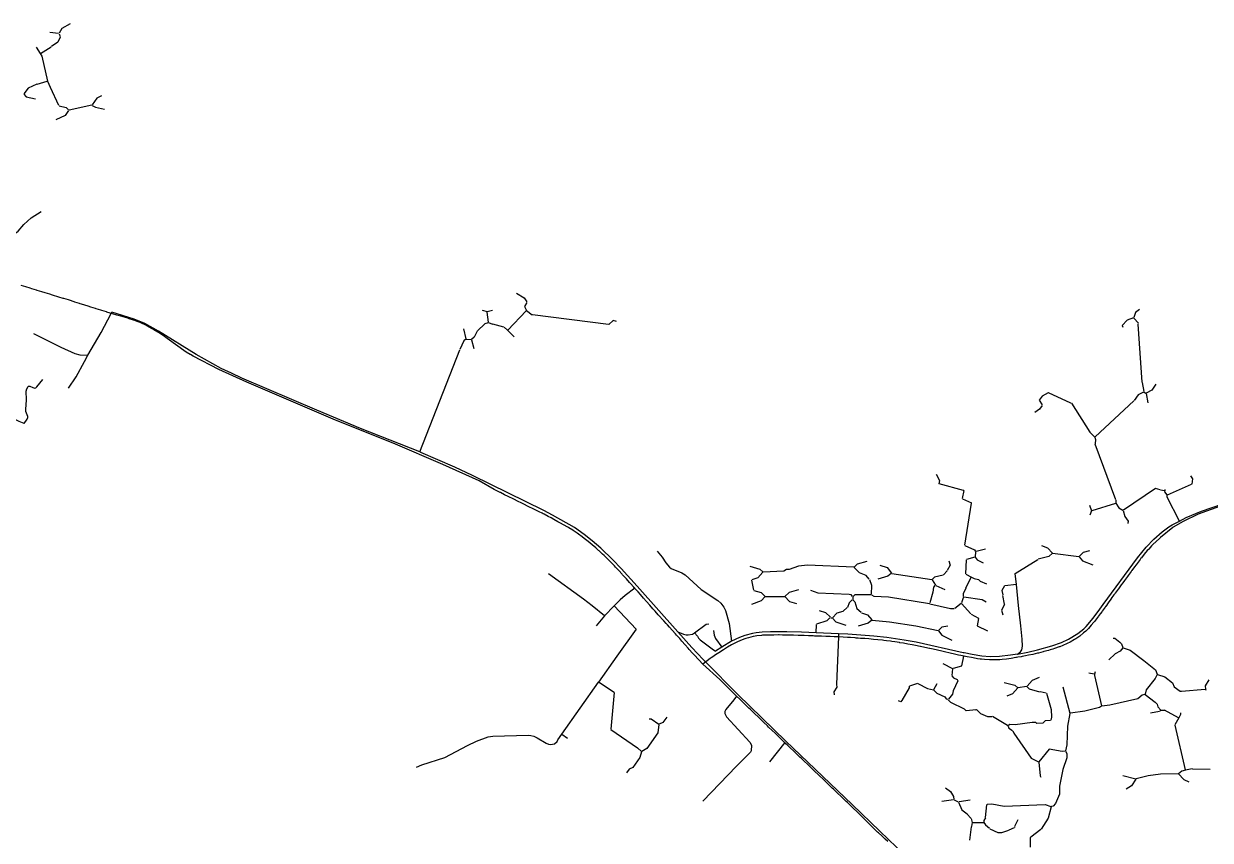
# Model space of a CAD drawing. Header units: metres. Extents: x 432891 to 477890, y 2556094 to 2581523.
# Drawn here: x 470491 to 473464, y 2573273 to 2575320 of the extents above; entities that cross this region are included whole.
import ezdxf

# ---------------------------------------------------------------- set-up
doc = ezdxf.new("R2010")
doc.units = ezdxf.units.M
for name, color, linetype in [('W10_MAIN_PIPE', 1, 'Continuous'), ('W10_PIPE_DN200', 8, 'Continuous'), ('W10_PIPE_DN250_400', 3, 'Continuous'), ('W10_PIPE_DN500_800', 30, 'Continuous')]:
    doc.layers.add(name, color=color, linetype=linetype)

msp = doc.modelspace()

# ---------------------------------------------------------------- linework, layer by layer
at = {"layer": 'W10_MAIN_PIPE'}
for points in [[(470850.8, 2574531.4), (470841, 2574538.4), (470838.9, 2574539.7), (470828.7, 2574545.9), (470827.2, 2574546.7), (470816.9, 2574552.9), (470814.5, 2574554.4), (470804.2, 2574560.4), (470803.1, 2574561.1), (470793.6, 2574566.2), (470788.1, 2574568.6), (470782.8, 2574570.9), (470778.1, 2574573), (470766.9, 2574577), (470766.6, 2574577.1), (470755.3, 2574580.8), (470751.7, 2574582), (470740.2, 2574585.5), (470734.5, 2574587.2), (470724.8, 2574590.1), (470713.3, 2574593.4), (470711.3, 2574594), (470699.8, 2574597.4), (470698.5, 2574597.8), (470687, 2574601.2), (470684.3, 2574602), (470672.8, 2574605.6), (470670.8, 2574606.2), (470659.4, 2574609.8), (470652.4, 2574612), (470644, 2574614.7), (470642, 2574615.3), (470632.5, 2574618.3), (470630.6, 2574619), (470619.1, 2574622.6), (470617.2, 2574623.3), (470605.7, 2574626.9), (470603, 2574627.8), (470591.5, 2574631.4), (470590.4, 2574631.7), (470578.9, 2574635.2), (470576.9, 2574635.8), (470565.5, 2574639.3), (470563.5, 2574639.9), (470556.6, 2574642), (470545.1, 2574645.5), (470536.6, 2574648.1), (470525.1, 2574651.6), (470523.1, 2574652.2), (470511.6, 2574655.8), (470507.4, 2574657.2), (470496.2, 2574660.7), (470484.8, 2574664.3)], [(471377, 2574284.8), (471266.4, 2574329.2), (471149.7, 2574378.9), (471049.9, 2574421.4), (470979.7, 2574453.5), (470915.8, 2574486.7), (470909, 2574490.7), (470908.6, 2574491), (470898.3, 2574497.3), (470850.8, 2574531.4)], [(471685.3, 2574145), (471679.6, 2574147.8), (471669.6, 2574152.8), (471632.4, 2574174.3), (471541, 2574215.6), (471417.1, 2574268.7), (471377, 2574284.8)], [(473371.2, 2574058), (473370.5, 2574057.6), (473339.5, 2574032.5), (473337, 2574030.2), (473328.3, 2574022.1), (473320.6, 2574014.6), (473317.3, 2574011.2), (473309.9, 2574003.3), (473309.2, 2574002.6), (473306.3, 2573999.3), (473298.6, 2573990.3), (473291.7, 2573981.7), (473290.6, 2573980.2), (473288.1, 2573976.9), (473283.5, 2573970.7), (473278.5, 2573964), (473274.7, 2573958.8), (473267.6, 2573949.2), (473267, 2573948.4), (473265.9, 2573946.9), (473258.7, 2573937.3), (473256.7, 2573934.6), (473254.3, 2573931.4), (473249.4, 2573924.7), (473242.3, 2573915.1), (473241.2, 2573913.6), (473234.1, 2573903.9), (473233, 2573902.4), (473230.6, 2573899.1), (473225.9, 2573892.7), (473224.8, 2573891.2), (473222.9, 2573888.6), (473217.8, 2573881.5), (473215.2, 2573877.9), (473208.2, 2573868.1), (473202.2, 2573859.6), (473201.7, 2573859), (473200.6, 2573857.5), (473193.6, 2573847.7), (473192.5, 2573846.2), (473189, 2573841.4), (473185.3, 2573836.5), (473184.2, 2573835), (473176.8, 2573825.4), (473173.8, 2573821.7), (473172.5, 2573820.1), (473166.1, 2573812.3), (473158.7, 2573803.9), (473152.7, 2573797.8), (473146.8, 2573792.9), (473137.3, 2573785), (473127.6, 2573778.5), (473123.6, 2573776.2), (473112.9, 2573770), (473105.7, 2573766.7), (473094.6, 2573761.5), (473087, 2573758.5), (473085.2, 2573757.9), (473073.7, 2573753.9), (473069.7, 2573752.7), (473063.2, 2573750.7), (473058.5, 2573749.4), (473046.9, 2573746.1), (473045.2, 2573745.6), (473033.5, 2573742.6), (473031.5, 2573742.1), (473019.8, 2573739.4), (473009, 2573737.2), (473001.3, 2573735.5), (472992.5, 2573733.9), (472990.6, 2573733.5), (472982.4, 2573732), (472978.8, 2573731.4), (472977.1, 2573731.1), (472965.1, 2573729), (472954, 2573727.5), (472943.1, 2573726.4), (472936.6, 2573725.8), (472933.1, 2573725.7), (472920.9, 2573725.3), (472912.3, 2573725.5), (472910.8, 2573725.6), (472898.6, 2573726.4), (472890.6, 2573727.3), (472887.6, 2573727.6), (472881.3, 2573728.5), (472877.8, 2573729.1), (472865.9, 2573731.1), (472855.1, 2573733.2), (472843.2, 2573735.6), (472839, 2573736.6), (472833.7, 2573737.7), (472823, 2573740.1), (472812.4, 2573742.5), (472809.2, 2573743.3), (472801.9, 2573744.9), (472791.2, 2573747.3), (472780.5, 2573749.7), (472769.9, 2573752), (472761.1, 2573754), (472760.4, 2573754.2), (472748.7, 2573756.8), (472738.1, 2573759.2), (472737.6, 2573759.3), (472725.9, 2573761.7), (472716.9, 2573763.4), (472706.2, 2573765.3), (472695.5, 2573767.1), (472686.6, 2573768.6), (472685.9, 2573768.7), (472674.1, 2573770.5), (472666.5, 2573771.6), (472663.3, 2573772.1), (472652.6, 2573773.5), (472645.9, 2573774.3), (472643, 2573774.6), (472631.1, 2573775.9), (472620.3, 2573776.9), (472608.5, 2573777.9), (472598.7, 2573778.7), (472587.8, 2573779.5), (472581.6, 2573780), (472577, 2573780.3), (472574.5, 2573780.5), (472562.6, 2573781.3), (472555.3, 2573781.8), (472544.5, 2573782.4), (472533.7, 2573783), (472521.7, 2573783.5), (472512, 2573783.9), (472501.1, 2573784.3), (472490.2, 2573784.7), (472479.3, 2573785.1), (472472.7, 2573785.3), (472469.5, 2573785.4), (472457.5, 2573785.9), (472446.7, 2573786.3), (472439.4, 2573786.6), (472435.8, 2573786.8), (472431.7, 2573786.9), (472419.8, 2573787.3), (472414.1, 2573787.5), (472403.3, 2573787.7), (472392.4, 2573787.8), (472384, 2573787.9), (472382.7, 2573787.9), (472370.7, 2573787.8), (472362.8, 2573787.7), (472361, 2573787.7), (472349.1, 2573787.4), (472342.1, 2573787.1), (472339.6, 2573786.8), (472328, 2573785.5), (472324.1, 2573784.8), (472319.3, 2573783.9), (472318.8, 2573783.8), (472307.4, 2573780.9), (472300.4, 2573778.7), (472298.4, 2573777.9), (472287.4, 2573773.8), (472277.9, 2573769.7), (472268.1, 2573764.9), (472264.5, 2573762.9), (472254.2, 2573757.1), (472249.6, 2573754.2), (472244.5, 2573751), (472240.5, 2573748.4), (472236.7, 2573745.9), (472232.9, 2573743.3), (472229, 2573740.7), (472224.8, 2573737.9), (472221.2, 2573735.5), (472217.4, 2573732.9), (472213.5, 2573730.3), (472210.9, 2573728.6), (472192.5, 2573714.8), (472171.7, 2573737.6), (472167.1, 2573742.6), (472158.9, 2573751.5), (472156.1, 2573754.6), (472148.1, 2573763.5), (472140.4, 2573772.4), (472134.8, 2573778.7), (472126.8, 2573787.7), (472124.1, 2573790.7), (472116.2, 2573799.7), (472108.9, 2573807.8), (472104.2, 2573813.1), (472100.9, 2573816.7), (472094.7, 2573823.6), (472092, 2573826.6), (472084, 2573835.5), (472081.2, 2573838.6), (472073.2, 2573847.5), (472067.6, 2573853.8), (472059.6, 2573862.7), (472051.8, 2573871.7), (472044.1, 2573880.5), (472036.2, 2573889.5), (472030.6, 2573895.8), (472030.6, 2573895.8), (472022.5, 2573904.8), (472019.9, 2573907.7), (472011.8, 2573916.6), (472009.1, 2573919.6), (472001.1, 2573928.5), (471999.7, 2573930.1), (471991.6, 2573938.9), (471990.3, 2573940.5), (471982.2, 2573949.3), (471982, 2573949.5), (471973.8, 2573958.2), (471971.2, 2573960.9), (471962.9, 2573969.4), (471961.5, 2573970.9), (471953.7, 2573978.7), (471945.2, 2573987.1), (471941.6, 2573990.5), (471932.9, 2573998.7), (471931.5, 2574000), (471929.6, 2574001.7), (471924.8, 2574006.1), (471915.7, 2574013.8), (471910.6, 2574018.2), (471901.3, 2574025.6), (471899.7, 2574026.8), (471890.8, 2574033.7), (471881.1, 2574040.7), (471877.5, 2574043.3), (471867.6, 2574049.9), (471867, 2574050.3), (471856.9, 2574056.3), (471854.2, 2574057.9), (471843.9, 2574063.7), (471836.1, 2574068.1), (471829.8, 2574071.7), (471819.3, 2574077.6), (471812.4, 2574081.5), (471805.4, 2574085.2), (471794.8, 2574090.6), (471793, 2574091.6), (471790.4, 2574092.9), (471782.3, 2574096.9), (471781.4, 2574097.3), (471770.7, 2574102.7), (471767.9, 2574104.1), (471757.1, 2574109.5), (471755.3, 2574110.4), (471744.5, 2574115.7), (471737.9, 2574119), (471730.1, 2574122.9), (471719.3, 2574128.2), (471717.5, 2574129.1), (471706.7, 2574134.4), (471704.9, 2574135.3), (471696.1, 2574139.6), (471685.4, 2574144.9), (471685.3, 2574145)], [(473543.6, 2574127.2), (473524.6, 2574121.5), (473492.1, 2574111.7), (473454.6, 2574098.3), (473434.2, 2574090.8), (473396.5, 2574072.4), (473371.2, 2574058)], [(472655.9, 2573269.9), (472649.7, 2573275.9), (472641, 2573284.2), (472632.6, 2573292.1), (472630.8, 2573293.9), (472624, 2573300.5), (472618, 2573306.3), (472609.5, 2573314.6), (472601, 2573323), (472598.1, 2573325.9), (472589.5, 2573334.3), (472586.6, 2573337.2), (472578.7, 2573345), (472570, 2573353.3), (472563.6, 2573359.5), (472554.9, 2573367.8), (472551.9, 2573370.6), (472543.3, 2573378.9), (472539.2, 2573382.8), (472530.5, 2573391.1), (472528.7, 2573392.8), (472520, 2573401.2), (472517.1, 2573404), (472508.4, 2573412.3), (472501.8, 2573418.7), (472497.4, 2573422.9), (472493.9, 2573426.3), (472485.2, 2573434.6), (472482.3, 2573437.4), (472473.6, 2573445.7), (472470.6, 2573448.5), (472463.4, 2573455.4), (472454.8, 2573463.7), (472447.4, 2573470.8), (472438.8, 2573479.1), (472435.8, 2573481.9), (472427.2, 2573490.2), (472419.7, 2573497.4), (472412.6, 2573504.1), (472408.3, 2573508.3), (472403.9, 2573512.4), (472401, 2573515.3), (472397.7, 2573518.4), (472392.3, 2573523.6), (472389.3, 2573526.4), (472380.7, 2573534.7), (472373.7, 2573541.4), (472366.2, 2573548.7), (472357.5, 2573557.1), (472354.6, 2573559.9), (472346, 2573568.3), (472342.2, 2573572), (472333.6, 2573580.3), (472331.5, 2573582.3), (472322.9, 2573590.6), (472319.9, 2573593.4), (472311.3, 2573601.8), (472308.3, 2573604.6), (472300.6, 2573612), (472292, 2573620.4), (472285.2, 2573627), (472276.6, 2573635.3), (472273.7, 2573638.2), (472265.1, 2573646.6), (472263.1, 2573648.6), (472254.5, 2573657.1), (472250.8, 2573660.9), (472242.3, 2573669.4), (472235.5, 2573676.3), (472192.5, 2573714.8)]]:
    msp.add_lwpolyline(points, dxfattribs=at)
at = {"layer": 'W10_PIPE_DN200'}
for points in [[(470556.7, 2575299.4), (470578.7, 2575296.4)], [(470607.7, 2575320.4), (470586.7, 2575308.4), (470579.7, 2575296.4)], [(470579.7, 2575295.4), (470582.7, 2575288.4)], [(470533.6, 2575246.1), (470559.9, 2575262.8)], [(470582.7, 2575286.4), (470576.7, 2575274.4), (470560.7, 2575263.4)], [(470522.7, 2575261.4), (470532.8, 2575245.5)], [(470532.8, 2575245.5), (470536.7, 2575239.4), (470550.7, 2575176.4)], [(470524.7, 2575168.6), (470549.8, 2575176)], [(470550.7, 2575176.4), (470557.7, 2575161.4)], [(470523.7, 2575168.4), (470502.7, 2575158.4), (470491.7, 2575144.4)], [(470491.7, 2575143.4), (470497.7, 2575137.4), (470520.7, 2575132.4)], [(470579.3, 2575115.3), (470558.2, 2575160.5)], [(470579.7, 2575114.4), (470597.7, 2575110.4), (470603.7, 2575104.4)], [(470661.7, 2575116.4), (470604.7, 2575103.4)], [(470685.7, 2575139.4), (470674.7, 2575133.4), (470662.7, 2575117.4)], [(470662.7, 2575115.4), (470670.7, 2575111.4), (470693.7, 2575106.4)], [(470603.7, 2575102.4), (470594.7, 2575090.4), (470571.7, 2575079.4)], [(470455.8, 2574779.7), (470459.2, 2574787.4), (470476.9, 2574800.6), (470491.1, 2574816.7), (470509.7, 2574833.9), (470535.3, 2574849.9)], [(471726, 2574644.5), (471745, 2574633.5), (471752, 2574623.5)], [(471752, 2574621.5), (471746, 2574611.5)], [(471746, 2574611.5), (471751, 2574601.5)], [(470652.1, 2574489.3), (470685.4, 2574546.6), (470710.7, 2574594.2)], [(470850.8, 2574531.4), (470841, 2574538.4), (470838.9, 2574539.7), (470828.7, 2574545.9), (470827.2, 2574546.7), (470816.9, 2574552.9), (470814.5, 2574554.4), (470804.2, 2574560.4), (470803.1, 2574561.1), (470793.6, 2574566.2), (470788.1, 2574568.6), (470782.8, 2574570.9), (470778.1, 2574573), (470766.9, 2574577), (470766.6, 2574577.1), (470755.3, 2574580.8), (470751.7, 2574582), (470740.2, 2574585.5), (470734.5, 2574587.2), (470724.8, 2574590.1), (470713.3, 2574593.4), (470711.3, 2574594), (470710.7, 2574594.2)], [(471640, 2574602.5), (471652, 2574598.5)], [(471652, 2574598.5), (471666, 2574602.5)], [(471655.9, 2574572.5), (471652.2, 2574597.5)], [(471703.9, 2574552.4), (471750.3, 2574600.8)], [(471751, 2574601.5), (471765, 2574590.5)], [(471956.2, 2574566.7), (471766, 2574590.4)], [(473271.7, 2574583), (473255.7, 2574577), (473243.7, 2574564), (473244.7, 2574560)], [(473284, 2574569.7), (473272.4, 2574582.2)], [(473286.7, 2574604), (473276.7, 2574596), (473272.7, 2574584)], [(471593, 2574555.5), (471599, 2574530.5)], [(471627, 2574549.5), (471620, 2574534.5), (471613, 2574528.5)], [(471627.8, 2574550.2), (471646.3, 2574567.8)], [(471647, 2574568.5), (471656, 2574571.5)], [(471656, 2574571.5), (471666, 2574567.5)], [(471694.1, 2574559.8), (471667, 2574567.2)], [(471695, 2574559.5), (471703.2, 2574551.7)], [(471703.2, 2574551.7), (471720, 2574535.5)], [(471976.2, 2574573.5), (471968.2, 2574576.5), (471957.2, 2574566.5)], [(473283.8, 2574567), (473283.9, 2574568.2)], [(473293.6, 2574422), (473283.8, 2574567)], [(470515.5, 2574543.6), (470584.2, 2574509.5), (470619.5, 2574493.2), (470632.1, 2574490.2), (470652.1, 2574489.3)], [(471377, 2574284.8), (471266.4, 2574329.2), (471149.7, 2574378.9), (471049.9, 2574421.4), (470979.7, 2574453.5), (470915.8, 2574486.7), (470909, 2574490.7), (470908.6, 2574491), (470898.3, 2574497.3), (470850.8, 2574531.4)], [(471599, 2574529.5), (471594, 2574525.5), (471584, 2574503.5)], [(471600, 2574529.5), (471612, 2574528.5)], [(471613, 2574527.5), (471619, 2574506.5)], [(470643.2, 2574473.9), (470652.1, 2574489.3)], [(471483.3, 2574247), (471583.7, 2574502.5)], [(470603.7, 2574406.5), (470622.7, 2574434.8), (470643.2, 2574473.9)], [(470492.3, 2574318.5), (470499.9, 2574329.3), (470501.2, 2574333.3), (470501.2, 2574336), (470496.9, 2574348.5), (470496.6, 2574352.9), (470497.8, 2574377.6), (470497.2, 2574399), (470498.6, 2574405.4), (470502, 2574411), (470503.2, 2574411.6), (470506.6, 2574411.7), (470513.7, 2574408.4), (470518.7, 2574407.1), (470521.4, 2574407.9), (470524.3, 2574409.7), (470538.8, 2574428.4)], [(473293.7, 2574421), (473297.7, 2574398)], [(473327.7, 2574417), (473317.7, 2574402), (473303.7, 2574394)], [(470492.3, 2574318.5), (470479.6, 2574323), (470454.3, 2574335.6), (470403.5, 2574357.8), (470368.4, 2574367.8), (470339.7, 2574369.3), (470305.2, 2574371.9)], [(473057.7, 2574395), (473042.7, 2574387), (473035.7, 2574377)], [(473035.7, 2574377), (473042.7, 2574365)], [(473114.8, 2574369.4), (473058.6, 2574394.6)], [(473175.4, 2574284.7), (473273, 2574375.3)], [(473296.7, 2574397), (473283.7, 2574390), (473273.7, 2574376)], [(473298.7, 2574397), (473302.7, 2574394)], [(473303.7, 2574393), (473307.7, 2574370)], [(473042.7, 2574363), (473036.7, 2574354), (473024.7, 2574346)], [(473115.9, 2574369.1), (473114.8, 2574369.4)], [(473116.7, 2574369), (473162.7, 2574296), (473174.7, 2574284)], [(471685.3, 2574145), (471679.6, 2574147.8), (471669.6, 2574152.8), (471632.4, 2574174.3), (471541, 2574215.6), (471417.1, 2574268.7), (471377, 2574284.8)], [(473174.7, 2574284), (473176.7, 2574278), (473175.7, 2574267)], [(473227.3, 2574126.9), (473176.1, 2574266.1)], [(472777.7, 2574191), (472785.7, 2574175), (472783.7, 2574167)], [(472845.8, 2574150.3), (472784.7, 2574166.7)], [(473356.7, 2574139.3), (473416.8, 2574165.6)], [(473414.7, 2574187), (473419.7, 2574179), (473417.7, 2574166)], [(472022.1, 2573905.3), (472019.9, 2573907.7), (472011.8, 2573916.6), (472009.1, 2573919.6), (472001.1, 2573928.5), (471999.7, 2573930.1), (471991.6, 2573938.9), (471990.3, 2573940.5), (471982.2, 2573949.3), (471982, 2573949.5), (471973.8, 2573958.2), (471971.2, 2573960.9), (471962.9, 2573969.4), (471961.5, 2573970.9), (471953.7, 2573978.7), (471945.2, 2573987.1), (471941.6, 2573990.5), (471932.9, 2573998.7), (471931.5, 2574000), (471929.6, 2574001.7), (471924.8, 2574006.1), (471915.7, 2574013.8), (471910.6, 2574018.2), (471901.3, 2574025.6), (471899.7, 2574026.8), (471890.8, 2574033.7), (471881.1, 2574040.7), (471877.5, 2574043.3), (471867.6, 2574049.9), (471867, 2574050.3), (471856.9, 2574056.3), (471854.2, 2574057.9), (471843.9, 2574063.7), (471836.1, 2574068.1), (471829.8, 2574071.7), (471819.3, 2574077.6), (471812.4, 2574081.5), (471805.4, 2574085.2), (471794.8, 2574090.6), (471793, 2574091.6), (471790.4, 2574092.9), (471782.3, 2574096.9), (471781.4, 2574097.3), (471770.7, 2574102.7), (471767.9, 2574104.1), (471757.1, 2574109.5), (471755.3, 2574110.4), (471744.5, 2574115.7), (471737.9, 2574119), (471730.1, 2574122.9), (471719.3, 2574128.2), (471717.5, 2574129.1), (471706.7, 2574134.4), (471704.9, 2574135.3), (471696.1, 2574139.6), (471685.4, 2574144.9), (471685.3, 2574145)], [(472846.7, 2574150), (472842.7, 2574130)], [(472846.7, 2574150), (472845.8, 2574150.3)], [(473338.7, 2574152), (473326.7, 2574155), (473246.7, 2574101)], [(473339.7, 2574151.8), (473349.3, 2574150.2)], [(473350.2, 2574150.1), (473349.7, 2574147), (473355.7, 2574139)], [(473350.7, 2574153), (473350.2, 2574150.1)], [(473355.7, 2574139), (473355.7, 2574134)], [(473386.8, 2574073.6), (473356.2, 2574133.1)], [(473386.8, 2574073.6), (473403.6, 2574082.2), (473442.2, 2574098.2), (473547, 2574134.1), (473563, 2574139.8)], [(472843.7, 2574129), (472865.7, 2574119)], [(472849.4, 2574013.2), (472865.6, 2574118)], [(473161.7, 2574113), (473166.7, 2574099)], [(473226.8, 2574117.7), (473167.7, 2574099.3)], [(473227.7, 2574126), (473227.7, 2574118)], [(473227.7, 2574118), (473234.7, 2574107), (473244.7, 2574101)], [(473543.6, 2574127.2), (473524.6, 2574121.5), (473492.1, 2574111.7), (473454.6, 2574098.3), (473434.2, 2574090.8), (473396.5, 2574072.4), (473371.2, 2574058)], [(472981, 2573739.9), (473007.4, 2573745), (473031.6, 2573750.4), (473067.3, 2573760.3), (473091.5, 2573768.8), (473109.2, 2573777.1), (473132.5, 2573791.4), (473147.3, 2573803.7), (473152.9, 2573809.4), (473170.6, 2573830.4), (473187.1, 2573852.4), (473195.6, 2573864.3), (473281.7, 2573981.7), (473303.3, 2574008), (473322.8, 2574027.9), (473343.7, 2574046.5), (473360, 2574058.8), (473368.8, 2574064.3), (473386.8, 2574073.6)], [(473166.7, 2574099), (473162.7, 2574088)], [(473245.7, 2574100), (473249.7, 2574085), (473258.7, 2574073), (473257.7, 2574067)], [(473371.2, 2574058), (473370.5, 2574057.6), (473339.5, 2574032.5), (473337, 2574030.2), (473328.3, 2574022.1), (473320.6, 2574014.6), (473317.3, 2574011.2), (473309.9, 2574003.3), (473309.2, 2574002.6), (473306.3, 2573999.3), (473298.6, 2573990.3), (473291.7, 2573981.7), (473290.6, 2573980.2), (473288.1, 2573976.9), (473283.5, 2573970.7), (473278.5, 2573964), (473274.7, 2573958.8), (473267.6, 2573949.2), (473267, 2573948.4), (473265.9, 2573946.9), (473258.7, 2573937.3), (473256.7, 2573934.6), (473254.3, 2573931.4), (473249.4, 2573924.7), (473242.3, 2573915.1), (473241.2, 2573913.6), (473234.1, 2573903.9), (473233, 2573902.4), (473230.6, 2573899.1), (473225.9, 2573892.7), (473224.8, 2573891.2), (473222.9, 2573888.6), (473217.8, 2573881.5), (473215.2, 2573877.9), (473208.2, 2573868.1), (473202.2, 2573859.6), (473201.7, 2573859), (473200.6, 2573857.5), (473193.6, 2573847.7), (473192.5, 2573846.2), (473189, 2573841.4), (473185.3, 2573836.5), (473184.2, 2573835), (473176.8, 2573825.4), (473173.8, 2573821.7), (473172.5, 2573820.1), (473166.1, 2573812.3), (473158.7, 2573803.9), (473152.7, 2573797.8), (473146.8, 2573792.9), (473137.3, 2573785), (473127.6, 2573778.5), (473123.6, 2573776.2), (473112.9, 2573770), (473105.7, 2573766.7), (473094.6, 2573761.5), (473087, 2573758.5), (473085.2, 2573757.9), (473073.7, 2573753.9), (473069.7, 2573752.7), (473063.2, 2573750.7), (473058.5, 2573749.4), (473046.9, 2573746.1), (473045.2, 2573745.6), (473033.5, 2573742.6), (473031.5, 2573742.1), (473019.8, 2573739.4), (473009, 2573737.2), (473001.3, 2573735.5), (472992.5, 2573733.9), (472990.6, 2573733.5), (472982.4, 2573732), (472978.8, 2573731.4), (472977.1, 2573731.1), (472965.1, 2573729), (472954, 2573727.5), (472943.1, 2573726.4), (472936.6, 2573725.8), (472933.1, 2573725.7), (472920.9, 2573725.3), (472912.3, 2573725.5), (472910.8, 2573725.6), (472898.6, 2573726.4), (472890.6, 2573727.3), (472887.6, 2573727.6), (472881.3, 2573728.5), (472877.8, 2573729.1), (472865.9, 2573731.1), (472855.1, 2573733.2), (472845.8, 2573735.1)], [(472078.2, 2573997.8), (472091.1, 2573983.3), (472099.8, 2573969.1), (472109.6, 2573957.9), (472113.8, 2573954.5), (472139.8, 2573943.5), (472148.1, 2573938.4), (472188.7, 2573901.6), (472230.6, 2573874.5), (472237.6, 2573867.7), (472245.2, 2573857.6), (472249.9, 2573848.9), (472258.4, 2573816.5), (472264.4, 2573772)], [(472849.3, 2574012.2), (472873.3, 2574001.2), (472876.3, 2573997.2)], [(472876.3, 2573996.2), (472875.3, 2573984.2)], [(472901.3, 2574003.2), (472877.3, 2573997.2)], [(473068.7, 2573993), (473059.7, 2573985), (473032.7, 2573978)], [(473041.7, 2574012), (473056.7, 2574006), (473068.7, 2573993)], [(473068.7, 2573993), (473134.7, 2573985)], [(473161.7, 2573999), (473145.7, 2573995), (473135.7, 2573985)], [(473135.7, 2573984), (473143.7, 2573974), (473169.7, 2573964)], [(472310.3, 2573960.2), (472335.3, 2573953.2), (472343.3, 2573946.2)], [(472571.3, 2573958.2), (472455.3, 2573963.2), (472432.3, 2573960.2), (472409.3, 2573952.2), (472402.3, 2573952.2), (472395.3, 2573948.2), (472344.3, 2573945.2)], [(472603.3, 2573972.2), (472579.3, 2573965.2), (472572.3, 2573958.2)], [(472572.3, 2573957.2), (472584.3, 2573944.2), (472601.3, 2573938.2)], [(472636.3, 2573963.2), (472654.3, 2573957.2), (472665.3, 2573943.2)], [(472809.3, 2573974.2), (472812.3, 2573963.2), (472805.3, 2573949.2)], [(472851.4, 2573941.2), (472853.3, 2573976.2)], [(472874.3, 2573983.2), (472853.3, 2573977.2)], [(472875.3, 2573983.2), (472880.3, 2573976.2), (472895.3, 2573969.2)], [(472975.6, 2573942.3), (473031.9, 2573977.5)], [(471946.6, 2573836.1), (471915.6, 2573861.2), (471893.6, 2573877.8), (471806.4, 2573941)], [(472343.3, 2573945.2), (472330.3, 2573931.2), (472315.3, 2573926.2)], [(472320.2, 2573900.2), (472315.5, 2573925.3)], [(472609.6, 2573928), (472601.9, 2573937.4)], [(472610.3, 2573927.2), (472615.3, 2573913.2), (472614.3, 2573889.2)], [(472664.3, 2573942.2), (472656.3, 2573935.2), (472631.3, 2573928.2)], [(472666.3, 2573942.2), (472766.3, 2573927.2)], [(472795.3, 2573938.2), (472773.3, 2573933.2), (472767.3, 2573927.2)], [(472767.3, 2573926.2), (472775.3, 2573913.2)], [(472796, 2573939), (472804.6, 2573948.5)], [(472851.3, 2573940.2), (472865.7, 2573932.7)], [(472851.8, 2573906.1), (472865.2, 2573931.8)], [(472865.7, 2573932.7), (472872.3, 2573929.2), (472883.3, 2573927.2), (472887.3, 2573923.2), (472903.3, 2573916.2)], [(472978.3, 2573914.2), (472975.6, 2573942.3)], [(472022.1, 2573905.3), (471998, 2573887.1), (471985.9, 2573876.2), (471970.9, 2573861)], [(472192.5, 2573714.8), (472171.7, 2573737.6), (472167.1, 2573742.6), (472158.9, 2573751.5), (472156.1, 2573754.6), (472148.1, 2573763.5), (472140.4, 2573772.4), (472134.8, 2573778.7), (472126.8, 2573787.7), (472124.1, 2573790.7), (472116.2, 2573799.7), (472108.9, 2573807.8), (472104.2, 2573813.1), (472100.9, 2573816.7), (472094.7, 2573823.6), (472092, 2573826.6), (472084, 2573835.5), (472081.2, 2573838.6), (472073.2, 2573847.5), (472067.6, 2573853.8), (472059.6, 2573862.7), (472051.8, 2573871.7), (472044.1, 2573880.5), (472036.2, 2573889.5), (472030.6, 2573895.8), (472030.6, 2573895.8), (472022.5, 2573904.8), (472022.1, 2573905.3)], [(472320.3, 2573899.2), (472339.3, 2573894.2), (472349.3, 2573884.2)], [(472432.3, 2573901.2), (472409.3, 2573894.2), (472398.3, 2573884.2)], [(472462.3, 2573900.2), (472481.3, 2573893.2), (472559.3, 2573890.2), (472563.3, 2573889.2), (472567.3, 2573884.2)], [(472774.3, 2573912.2), (472770.3, 2573908.2), (472769.3, 2573895.2), (472761.3, 2573868.2)], [(472776.3, 2573912.2), (472799.3, 2573902.2)], [(472851.3, 2573905.2), (472845.3, 2573891.2), (472845.3, 2573884.2)], [(472948.3, 2573911.2), (472942.3, 2573899.2), (472944.3, 2573888.2)], [(472978.3, 2573914.2), (472949.3, 2573911.4)], [(472981, 2573739.9), (472988.4, 2573745.9), (472991.7, 2573750.8), (472993.7, 2573759.6), (472993.2, 2573777.5), (472989.3, 2573810.8), (472983.3, 2573861.5), (472978.3, 2573914.2)], [(472349.3, 2573884.2), (472339.3, 2573873.2), (472314.3, 2573864.2)], [(472349.3, 2573884.2), (472398.3, 2573884.2)], [(472398.3, 2573884.2), (472410.3, 2573872.2), (472427.3, 2573867.2)], [(472567.3, 2573876.2), (472559.3, 2573868.2), (472555.3, 2573857.2)], [(472568.3, 2573883.2), (472568.3, 2573877.2)], [(472568.3, 2573876.2), (472573.3, 2573871.2), (472578.3, 2573854.2)], [(472613.3, 2573888.2), (472573.3, 2573888.2), (472569.3, 2573884.2)], [(472615.3, 2573888.2), (472621.3, 2573885.2), (472658.3, 2573883.2), (472760.3, 2573867.2)], [(472761.3, 2573866.2), (472813.3, 2573854.2), (472822.3, 2573854.2)], [(472840.3, 2573867.2), (472824.3, 2573854.2)], [(472864.6, 2573841), (472841, 2573866.5)], [(472841.6, 2573869.2), (472846, 2573882.3)], [(472846, 2573882.3), (472846.3, 2573883.2)], [(472846.3, 2573883.2), (472892.3, 2573877.2), (472902.3, 2573871.2)], [(472948.2, 2573865.2), (472944.5, 2573887.3)], [(471946.6, 2573836.1), (471925.2, 2573810.5)], [(471970.9, 2573861), (471946.6, 2573836.1)], [(472025.6, 2573802.8), (471970.9, 2573861)], [(472484.3, 2573849.2), (472500.3, 2573844.2), (472512.3, 2573832.2)], [(472543.3, 2573847.2), (472528.3, 2573842.2), (472517.3, 2573831.2)], [(472544, 2573847.9), (472554.5, 2573856.6)], [(472589.5, 2573843.9), (472579, 2573853.6)], [(472590.3, 2573843.2), (472605.3, 2573838.2), (472616.3, 2573826.2)], [(472865.3, 2573840.2), (472883.3, 2573830.2)], [(472948.3, 2573864.2), (472941.3, 2573850.2), (472944.3, 2573838.2)], [(472171.8, 2573793), (472201.2, 2573815), (472208.2, 2573815.9)], [(472476.4, 2573793.1), (472477.3, 2573814.2)], [(472511.3, 2573831.2), (472503.3, 2573823.2), (472477.3, 2573815.2)], [(472513.3, 2573831.2), (472516.3, 2573831.2)], [(472517.3, 2573830.2), (472526.3, 2573821.2), (472551.3, 2573812.2)], [(472616.3, 2573825.2), (472607.3, 2573817.2), (472582.3, 2573810.2)], [(472617.3, 2573825.2), (472660.3, 2573821.2), (472726.3, 2573811.2), (472782.3, 2573799.2)], [(472806.3, 2573810.2), (472791.3, 2573807.2), (472783.3, 2573799.2)], [(472883.3, 2573829.2), (472880.3, 2573811.2)], [(472880.3, 2573811.2), (472906.3, 2573798.2)], [(472025.6, 2573802.8), (471977.4, 2573734.4)], [(472193.5, 2573726.7), (472164.8, 2573756.8), (472130.1, 2573796)], [(472219.6, 2573799.1), (472221.5, 2573787.5), (472224.9, 2573779), (472240.2, 2573757.7)], [(472532.7, 2573783), (472527.7, 2573664.7)], [(472847.4, 2573743), (472844.9, 2573743.5), (472727.4, 2573769.5), (472696.8, 2573775), (472653.6, 2573781.4), (472621, 2573784.8), (472555.8, 2573789.8), (472533, 2573790.7)], [(472783.3, 2573798.2), (472791.3, 2573787.2), (472816.3, 2573775.2)], [(473220.7, 2573779.7), (473224.7, 2573779.7), (473237.7, 2573769.7), (473241.7, 2573765.7), (473244.7, 2573756.7)], [(473244.7, 2573755.7), (473238.7, 2573747.7), (473225.7, 2573740.7), (473209.7, 2573725.7)], [(473245.7, 2573755.7), (473263.7, 2573749.7), (473297.7, 2573723.7), (473326.7, 2573700.7), (473330.7, 2573689.7)], [(471977.4, 2573734.4), (471931.7, 2573669.3)], [(472199.8, 2573720.3), (472193.5, 2573726.7)], [(472280.1, 2573638.9), (472199.8, 2573720.3)], [(472793.7, 2573716.7), (472818.7, 2573703.7)], [(472845.8, 2573735.1), (472840.9, 2573710.7)], [(472981, 2573739.9), (472963.9, 2573736.9), (472936.1, 2573733.8), (472912.6, 2573733.5), (472891.5, 2573735.2), (472867.3, 2573739), (472847.4, 2573743)], [(472277, 2573634.9), (472276.6, 2573635.3), (472273.7, 2573638.2), (472265.1, 2573646.6), (472263.1, 2573648.6), (472254.5, 2573657.1), (472250.8, 2573660.9), (472242.3, 2573669.4), (472235.5, 2573676.3), (472192.5, 2573714.8)], [(472818.7, 2573702.7), (472816.7, 2573686.7)], [(472840.7, 2573709.7), (472819.7, 2573703.7)], [(473173.3, 2573689.5), (473159.6, 2573692.5)], [(473174.2, 2573689.3), (473173.7, 2573686.7), (473191.7, 2573610.7)], [(473175.7, 2573695.7), (473174.2, 2573689.3)], [(473330.7, 2573688.7), (473325.7, 2573678.7), (473303.7, 2573650.7), (473300.7, 2573639.7)], [(473331.7, 2573688.7), (473350.7, 2573682.7), (473369.7, 2573667.7), (473373.7, 2573657.7), (473388.7, 2573646.7)], [(471839.8, 2573539.5), (471931.7, 2573669.3)], [(471970.3, 2573643.5), (471931.7, 2573669.3)], [(472527.7, 2573663.7), (472528.7, 2573656.7), (472520.7, 2573645.7), (472521.7, 2573637.7)], [(472709.7, 2573659.7), (472709.7, 2573655.7), (472691.7, 2573623.7), (472688.7, 2573620.7), (472682.7, 2573622.7)], [(472730.7, 2573666.4), (472710.6, 2573660)], [(472731.7, 2573666.7), (472755.7, 2573653.7), (472770.7, 2573650.7)], [(472778.7, 2573665.7), (472770.7, 2573650.7)], [(472816.7, 2573685.7), (472820.7, 2573680.7), (472829.7, 2573676.7), (472831.7, 2573672.7), (472819.7, 2573647.7), (472818.7, 2573639.7), (472808.7, 2573626.7)], [(472947.7, 2573668.7), (472974.7, 2573661.7), (472981.7, 2573655.7)], [(473004.7, 2573658.7), (472981.7, 2573655.7)], [(473035.7, 2573681.7), (473017.7, 2573673.7), (473005.7, 2573659.7)], [(473005.7, 2573657.7), (473010.7, 2573652.7), (473036.7, 2573645.7)], [(473094.7, 2573657.7), (473112.7, 2573591.7)], [(473460.7, 2573675.7), (473451.7, 2573660.7), (473452.4, 2573652.4)], [(471970.3, 2573643.5), (471962.4, 2573551.6)], [(472277, 2573634.9), (472270.1, 2573625.6), (472250, 2573601.5), (472247.8, 2573595.7), (472248.1, 2573590.7), (472252.3, 2573582.5), (472310.5, 2573519.5), (472314.8, 2573512.1), (472314.2, 2573497.5), (472312.1, 2573493.8), (472276.7, 2573458.7), (472192.5, 2573371.3)], [(472398, 2573518.1), (472397.7, 2573518.4), (472392.3, 2573523.6), (472389.3, 2573526.4), (472380.7, 2573534.7), (472373.7, 2573541.4), (472366.2, 2573548.7), (472357.5, 2573557.1), (472354.6, 2573559.9), (472346, 2573568.3), (472342.2, 2573572), (472333.6, 2573580.3), (472331.5, 2573582.3), (472322.9, 2573590.6), (472319.9, 2573593.4), (472311.3, 2573601.8), (472308.3, 2573604.6), (472300.6, 2573612), (472292, 2573620.4), (472285.2, 2573627), (472277, 2573634.9)], [(472401.1, 2573522), (472280.1, 2573638.9)], [(472770.7, 2573650.7), (472778.7, 2573641.7), (472798.7, 2573632.7), (472802.7, 2573627.7), (472806.7, 2573626.7)], [(472981.7, 2573655.7), (472968.7, 2573640.7), (472954.7, 2573634.7)], [(473052.7, 2573641.9), (473037.6, 2573645.5)], [(473053.7, 2573641.7), (473065.7, 2573600.7), (473066.7, 2573581.7), (473064.7, 2573574.7)], [(473299.7, 2573638.7), (473293.7, 2573636.7), (473282.7, 2573627.7), (473212.7, 2573611.7), (473192.7, 2573609.7)], [(473300.7, 2573638.7), (473325.7, 2573619.7), (473330.7, 2573614.7), (473332.7, 2573607.7), (473340.7, 2573599.7)], [(473388.7, 2573646.7), (473391.7, 2573646.8)], [(473391.7, 2573646.8), (473451.4, 2573652.3)], [(473452.4, 2573652.4), (473452.7, 2573649.7)], [(472807.7, 2573625.7), (472813.7, 2573619.7), (472847.7, 2573602.7), (472852.7, 2573597.7)], [(472876.7, 2573600.6), (472853.7, 2573597.8)], [(472876.7, 2573600.6), (472878.7, 2573600.7)], [(472878.7, 2573600.7), (472879.7, 2573599.7)], [(472879.7, 2573599.7), (472888.7, 2573590.7), (472905.7, 2573583.7), (472916.7, 2573583.7)], [(473191.7, 2573609.7), (473186.7, 2573605.7), (473149.7, 2573596.7), (473113.7, 2573591.7)], [(473340.7, 2573599.7), (473337.7, 2573596.7)], [(473340.7, 2573599.7), (473344.7, 2573599.7)], [(473344.7, 2573599.7), (473349.5, 2573599.3)], [(473384.2, 2573580.6), (473349.5, 2573599.3)], [(472058.3, 2573577.6), (472063.3, 2573577.6), (472082.3, 2573564.6)], [(472102.3, 2573581.6), (472092.3, 2573568.6), (472083.3, 2573564.6)], [(472955.8, 2573561.2), (472918.5, 2573583.3)], [(473063.7, 2573573.7), (473050.7, 2573572.7), (473044.7, 2573566.7), (473029.7, 2573565.7), (473026.7, 2573568.7), (473017.7, 2573568.7), (472975.7, 2573562.7)], [(473112.7, 2573590.7), (473106.7, 2573559.7), (473104.7, 2573512.7), (473101.7, 2573497.7)], [(473336.7, 2573595.7), (473314.7, 2573591.7)], [(473385, 2573580.1), (473375.7, 2573562.7)], [(473389.7, 2573592.7), (473389.7, 2573588.7), (473385, 2573580.1)], [(471475.4, 2573456.6), (471488.3, 2573462.4), (471546.6, 2573480.7), (471603, 2573510.6), (471625.4, 2573521.5), (471655, 2573532.5), (471667, 2573534.4), (471754.9, 2573537), (471762, 2573536.1), (471769.1, 2573534.1), (471777.7, 2573530.4), (471799.9, 2573516.5), (471806.4, 2573514.1), (471811, 2573513.5), (471820.7, 2573515.4), (471827.4, 2573521), (471829.3, 2573524.7), (471839.8, 2573539.5)], [(471839.8, 2573539.5), (471853.9, 2573529.1)], [(471962.3, 2573550.6), (472029.3, 2573504.6), (472039.3, 2573495.6)], [(472080.3, 2573542.6), (472052.3, 2573503.6), (472040.3, 2573495.6)], [(472082.3, 2573563.6), (472080.3, 2573542.6)], [(472957.7, 2573559.7), (472955.8, 2573561.2)], [(472957.7, 2573559.7), (472959.7, 2573554.7), (472968.7, 2573548.7)], [(472975.7, 2573562.7), (472961.7, 2573563.7), (472958.7, 2573560.7)], [(472969.7, 2573547.7), (472971.7, 2573541.7), (473015.7, 2573478.7), (473033.7, 2573469.7)], [(473401.7, 2573449.8), (473375.8, 2573561.7)], [(472398, 2573518.1), (472359.6, 2573469.5)], [(472655.9, 2573269.9), (472649.7, 2573275.9), (472641, 2573284.2), (472632.6, 2573292.1), (472630.8, 2573293.9), (472624, 2573300.5), (472618, 2573306.3), (472609.5, 2573314.6), (472601, 2573323), (472598.1, 2573325.9), (472589.5, 2573334.3), (472586.6, 2573337.2), (472578.7, 2573345), (472570, 2573353.3), (472563.6, 2573359.5), (472554.9, 2573367.8), (472551.9, 2573370.6), (472543.3, 2573378.9), (472539.2, 2573382.8), (472530.5, 2573391.1), (472528.7, 2573392.8), (472520, 2573401.2), (472517.1, 2573404), (472508.4, 2573412.3), (472501.8, 2573418.7), (472497.4, 2573422.9), (472493.9, 2573426.3), (472485.2, 2573434.6), (472482.3, 2573437.4), (472473.6, 2573445.7), (472470.6, 2573448.5), (472463.4, 2573455.4), (472454.8, 2573463.7), (472447.4, 2573470.8), (472438.8, 2573479.1), (472435.8, 2573481.9), (472427.2, 2573490.2), (472419.7, 2573497.4), (472412.6, 2573504.1), (472408.3, 2573508.3), (472403.9, 2573512.4), (472401, 2573515.3), (472398, 2573518.1)], [(472966.9, 2573017.4), (472875.6, 2573081.4), (472837.4, 2573110.9), (472780.6, 2573158.1), (472740.5, 2573195.4), (472636.1, 2573295.7), (472567, 2573363.1), (472401.1, 2573522)], [(472039.3, 2573494.6), (472035.3, 2573480.6), (472017.3, 2573455.6)], [(473100.7, 2573496.7), (473092.7, 2573495.7), (473060.7, 2573501.7), (473034.7, 2573469.7)], [(473101.7, 2573496.7), (473104.7, 2573490.7), (473104.7, 2573479.7), (473094.7, 2573450.7), (473086.7, 2573408.7)], [(472017.3, 2573455.6), (472008.3, 2573451.6), (472001.3, 2573442.6)], [(473034.7, 2573468.7), (473037.7, 2573434.7), (473039.7, 2573431.7)], [(473401.9, 2573448.9), (473392.7, 2573446.7), (473384.7, 2573439.7)], [(473418.7, 2573452.7), (473401.9, 2573448.9)], [(473419.7, 2573452.7), (473463.7, 2573451.8)], [(473244.7, 2573435.7), (473277.7, 2573427.7)], [(473277.7, 2573426.7), (473266.7, 2573409.7), (473253.7, 2573401.7)], [(473384.7, 2573439.7), (473339.7, 2573438.7), (473308.7, 2573434.7), (473278.7, 2573427.7)], [(473384.7, 2573439.7), (473397.7, 2573425.7), (473410.7, 2573419.7)], [(472800.7, 2573404.7), (472813.7, 2573395.7), (472820.7, 2573382.7), (472821.7, 2573375.7)], [(473086.7, 2573407.7), (473086.7, 2573388.7), (473076.7, 2573365.7), (473070.7, 2573358.7), (473066.7, 2573357.7)], [(472820.7, 2573374.7), (472791.7, 2573370.7)], [(472822.7, 2573374.7), (472832.7, 2573369.7)], [(472833.7, 2573368.7), (472841.7, 2573349.7), (472854.7, 2573339.7)], [(472862.7, 2573373.7), (472834.7, 2573369.7)], [(472900.8, 2573330.7), (472904.6, 2573361.7)], [(472905.7, 2573363.7), (472904.6, 2573361.7)], [(472905.7, 2573363.7), (472916.7, 2573364.7), (472947.7, 2573358.7), (473050.7, 2573362.7), (473064.7, 2573357.7)], [(472864, 2573328.5), (472855.3, 2573339)], [(472900.7, 2573329.7), (472896.7, 2573322.7), (472896.7, 2573317.7)], [(473065.7, 2573356.7), (473057.7, 2573328.7), (473040.7, 2573300.7)], [(472861.8, 2573273.7), (472865.6, 2573306.7)], [(472864.7, 2573327.7), (472867.7, 2573317.7)], [(472867.7, 2573317.7), (472865.7, 2573307.7)], [(472868.7, 2573317.7), (472895.7, 2573317.7)], [(472896.7, 2573317.7), (472900.7, 2573311.7)], [(472910.9, 2573302.4), (472901.4, 2573311)], [(472911.7, 2573301.7), (472931.7, 2573292.7), (472941.7, 2573292.7), (472959.7, 2573298.7)], [(472960.6, 2573299.1), (472973.6, 2573305.6)], [(472981.7, 2573324.7), (472973.7, 2573307.7), (472974.7, 2573305.7)], [(473039.9, 2573300.1), (473014.5, 2573281.3)], [(473014.5, 2573281.3), (473012.7, 2573279.7)], [(473012.7, 2573279.7), (473012.7, 2573255.7)]]:
    msp.add_lwpolyline(points, dxfattribs=at)
at = {"layer": 'W10_PIPE_DN250_400'}
for points in [[(470710.7, 2574594.2), (470712.1, 2574596.9)], [(471483.3, 2574247), (471334.7, 2574305.4), (471225.4, 2574351.2), (471037.7, 2574432.1), (471011.4, 2574443.9), (470986.3, 2574456.4), (470923.4, 2574491.4), (470828.8, 2574549.3), (470795, 2574568.9), (470767.6, 2574579.9), (470712.1, 2574596.9)], [(472028.5, 2573910.1), (471987.8, 2573954.9), (471967.2, 2573976.5), (471936.9, 2574005.9), (471915.6, 2574024.3), (471895.6, 2574040.1), (471871.3, 2574057.1), (471816.2, 2574088.5), (471794, 2574100), (471615.3, 2574188.1), (471571.3, 2574208.4), (471486.6, 2574245.7), (471483.3, 2574247)], [(472130.1, 2573796), (472028.5, 2573910.1)], [(472130.1, 2573796), (472144.5, 2573790), (472151.1, 2573788.1), (472156.1, 2573788.1), (472166.7, 2573790), (472171.8, 2573793)], [(472171.8, 2573793), (472179, 2573784.8), (472181.7, 2573780.3), (472186.2, 2573776.1), (472215.8, 2573753.2), (472224.5, 2573747.3)], [(472476.4, 2573793.1), (472439.7, 2573794.6), (472403.4, 2573795.7), (472362.7, 2573795.7), (472341.5, 2573795.1), (472326.8, 2573793.5), (472317.6, 2573791.8), (472297.8, 2573786.3), (472284.4, 2573781.2), (472264.4, 2573772)], [(472533, 2573790.7), (472476.4, 2573793.1)], [(472533, 2573790.7), (472532.7, 2573783)], [(472845.8, 2573735.1), (472843.2, 2573735.6), (472839, 2573736.6), (472833.7, 2573737.7), (472823, 2573740.1), (472812.4, 2573742.5), (472809.2, 2573743.3), (472801.9, 2573744.9), (472791.2, 2573747.3), (472780.5, 2573749.7), (472769.9, 2573752), (472761.1, 2573754), (472760.4, 2573754.2), (472748.7, 2573756.8), (472738.1, 2573759.2), (472737.6, 2573759.3), (472725.9, 2573761.7), (472716.9, 2573763.4), (472706.2, 2573765.3), (472695.5, 2573767.1), (472686.6, 2573768.6), (472685.9, 2573768.7), (472674.1, 2573770.5), (472666.5, 2573771.6), (472663.3, 2573772.1), (472652.6, 2573773.5), (472645.9, 2573774.3), (472643, 2573774.6), (472631.1, 2573775.9), (472620.3, 2573776.9), (472608.5, 2573777.9), (472598.7, 2573778.7), (472587.8, 2573779.5), (472581.6, 2573780), (472577, 2573780.3), (472574.5, 2573780.5), (472562.6, 2573781.3), (472555.3, 2573781.8), (472544.5, 2573782.4), (472533.7, 2573783), (472532.7, 2573783)], [(472240.2, 2573757.7), (472224.5, 2573747.3)], [(472264.4, 2573772), (472240.2, 2573757.7)]]:
    msp.add_lwpolyline(points, dxfattribs=at)
at = {"layer": 'W10_PIPE_DN500_800'}
msp.add_lwpolyline([(470710.7, 2574594.2), (470699.8, 2574597.4), (470698.5, 2574597.8), (470687, 2574601.2), (470684.3, 2574602), (470672.8, 2574605.6), (470670.8, 2574606.2), (470659.4, 2574609.8), (470652.4, 2574612), (470644, 2574614.7), (470642, 2574615.3), (470632.5, 2574618.3), (470630.6, 2574619), (470619.1, 2574622.6), (470617.2, 2574623.3), (470605.7, 2574626.9), (470603, 2574627.8), (470591.5, 2574631.4), (470590.4, 2574631.7), (470578.9, 2574635.2), (470576.9, 2574635.8), (470565.5, 2574639.3), (470563.5, 2574639.9), (470556.6, 2574642), (470545.1, 2574645.5), (470536.6, 2574648.1), (470525.1, 2574651.6), (470523.1, 2574652.2), (470511.6, 2574655.8), (470507.4, 2574657.2), (470496.2, 2574660.7), (470484.8, 2574664.3)], dxfattribs=at)

doc.saveas('drawing.dxf')
